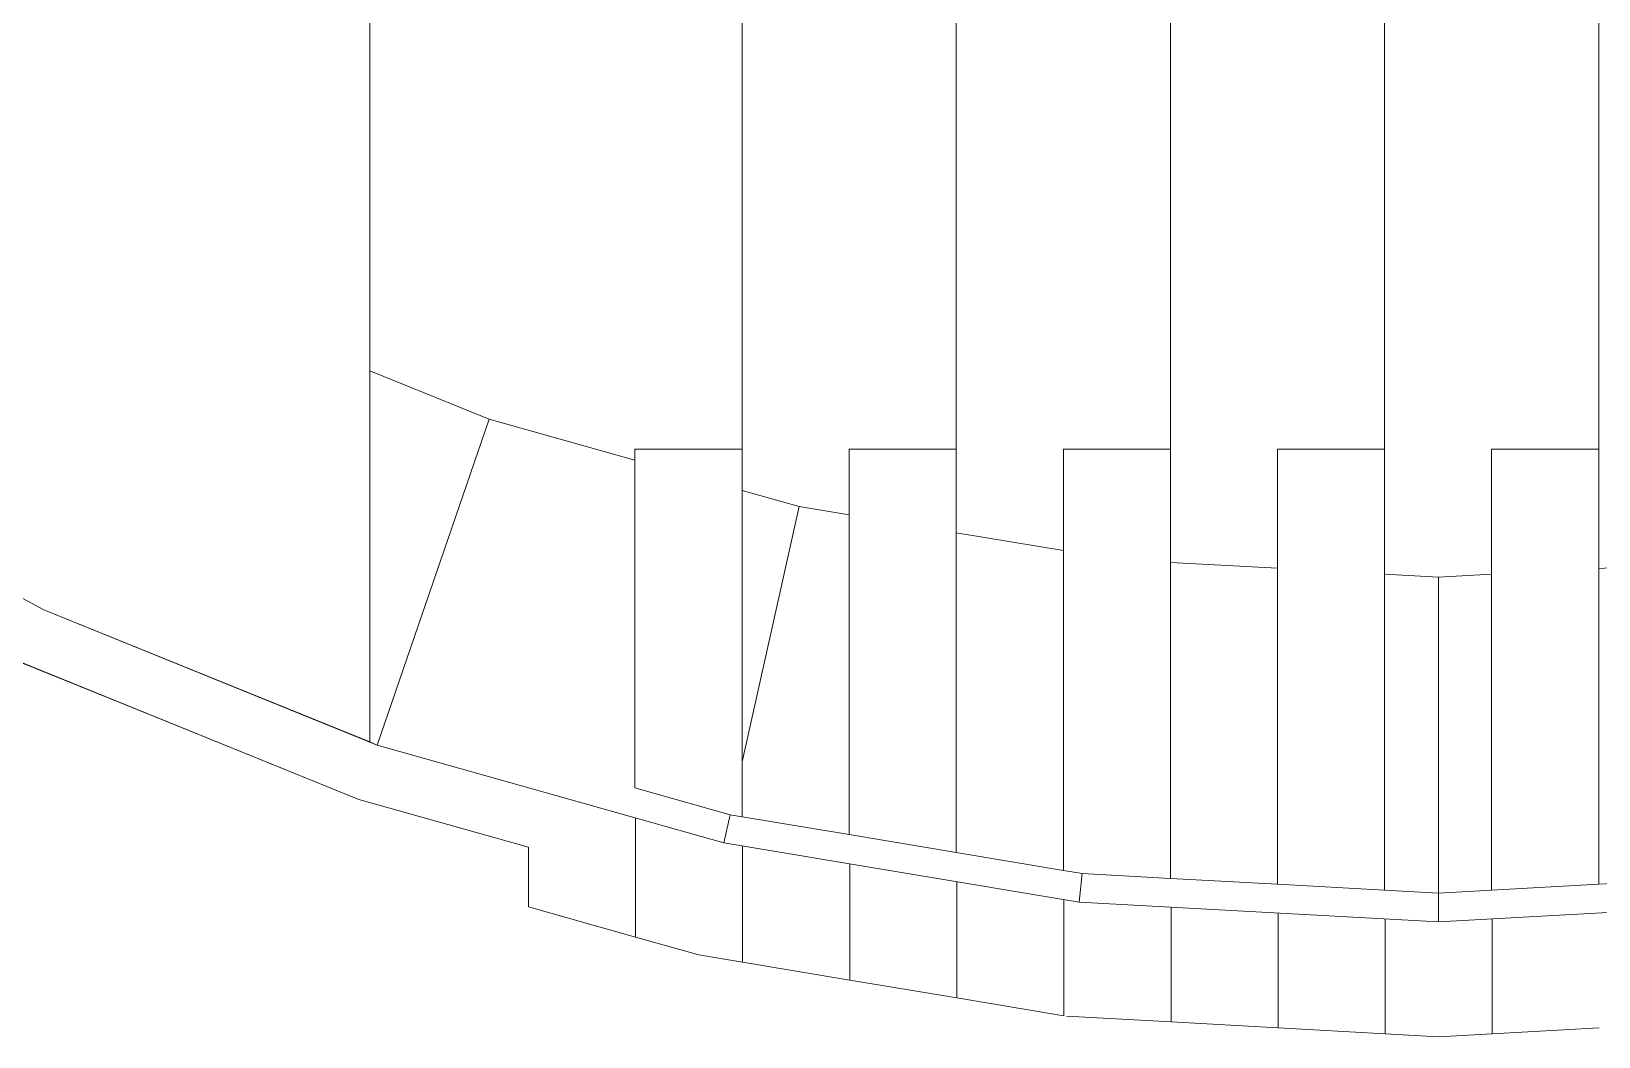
# Model space of a CAD drawing. Header units: inches. Extents: x -827 to 154, y -802 to 207.
# Drawn here: x -111.735 to -110.027, y -168.513 to -167.417 of the extents above; entities that cross this region are included whole.
import ezdxf

# ---------------------------------------------------------------- set-up
doc = ezdxf.new("R2010")
doc.units = ezdxf.units.IN
doc.header["$MEASUREMENT"] = 0
doc.layers.add('Layer0', color=7, linetype='Continuous', lineweight=9)
doc.layers.add('Shop_Sabre_RC-8_CNC_Router_skp', color=8, linetype='Continuous', lineweight=9)

# ---------------------------------------------------------------- blocks, each defined once
blk = doc.blocks.new('Shop_Sabre_RC-8_CNC_Router_skp_105-402844-Level 1')
at = {"layer": 'Layer0'}
for p, q in [((3.7406, 0.4087), (3.5927, 0.3487)), ((3.5927, 0.3487), (3.3707, 0.2587)), ((3.5927, 0.3487), (3.3821, 0.2633)), ((3.3707, 0.2587), (3.1858, 0.2065)), ((3.3707, 0.2587), (3.3821, 0.2633)), ((3.0692, 0.2385), (3.0692, 0.1086)), ((2.9525, 0.2079), (2.9525, 0.0812)), ((2.9525, 0.2079), (2.9525, 0.0812)), ((3.1858, 0.2065), (3.1858, 0.1415)), ((2.8358, 0.1884), (2.8358, 0.0617)), ((2.8358, 0.0617), (2.8358, 0.1884)), ((2.7192, 0.169), (2.7192, 0.0423)), ((2.7192, 0.169), (2.7192, 0.0423)), ((2.4858, 0.1413), (2.4858, 0.0161)), ((2.4858, 0.0161), (2.4858, 0.1413)), ((2.6025, 0.0228), (2.6025, 0.1495)), ((2.6025, 0.1495), (2.6025, 0.0228)), ((3.1858, 0.1415), (3.0692, 0.1086)), ((2.1358, 0.0032), (2.1358, 0.1284)), ((2.1358, 0.0032), (2.1358, 0.1284)), ((2.2525, 0.1284), (2.2525, 0.0032)), ((2.2525, 0.0032), (2.2525, 0.1284)), ((2.3692, 0.0096), (2.3692, 0.1348)), ((2.3692, 0.1348), (2.3692, 0.0096)), ((3.0002, 0.0891), (3.0692, 0.1086)), ((3.0692, 0.1086), (3.0002, 0.0891)), ((2.9525, 0.0812), (3.0002, 0.0891)), ((3.0002, 0.0891), (2.9525, 0.0812)), ((2.9525, 0.0812), (3.0002, 0.0891)), ((2.9525, 0.0812), (2.8358, 0.0617)), ((2.8358, 0.0617), (2.9525, 0.0812)), ((2.8358, 0.0617), (2.7192, 0.0423)), ((2.8358, 0.0617), (2.7192, 0.0423)), ((2.8358, 0.0617), (2.7192, 0.0423)), ((2.8358, 0.0617), (2.7192, 0.0423)), ((2.7192, 0.0423), (2.8358, 0.0617)), ((2.7192, 0.0423), (2.6025, 0.0228)), ((2.6025, 0.0228), (2.7192, 0.0423)), ((2.5996, 0.0223), (2.4858, 0.0161)), ((2.4858, 0.0161), (2.5996, 0.0223)), ((2.0192, 0.0096), (2.1358, 0.0032)), ((2.1358, 0.0032), (2.0192, 0.0096)), ((2.1358, 0.0032), (2.1942, 0)), ((2.1942, 0), (2.1358, 0.0032)), ((2.1942, 0), (2.2525, 0.0032)), ((2.1942, 0), (2.2525, 0.0032)), ((2.2525, 0.0032), (2.3692, 0.0096)), ((2.3692, 0.0096), (2.2525, 0.0032)), ((2.3692, 0.0096), (2.4858, 0.0161)), ((2.4858, 0.0161), (2.3692, 0.0096))]:
    blk.add_line(p, q, dxfattribs=at)
blk = doc.blocks.new('Shop_Sabre_RC-8_CNC_Router_skp_102-402841-Level 1')
at = {"layer": 'Layer0'}
for p, q in [((3.3125, 4.5119), (3.3125, 4.6418)), ((3.3125, 4.6418), (3.4292, 4.6089)), ((2.0458, 4.6036), (2.4375, 4.6252)), ((2.0458, 4.6036), (2.4375, 4.6252)), ((2.4375, 4.6252), (2.0458, 4.6036)), ((2.4375, 4.6252), (2.8292, 4.6036)), ((2.4375, 4.6252), (2.8292, 4.6036)), ((2.4375, 4.6252), (2.4375, 4.5939)), ((2.4375, 4.6252), (2.8292, 4.6036)), ((2.4375, 4.6252), (2.4375, 4.5939)), ((2.4375, 4.5939), (2.3798, 4.5907)), ((2.4375, 4.5939), (2.3798, 4.5907)), ((2.3798, 4.5907), (2.4375, 4.5939)), ((2.4375, 4.5939), (2.4964, 4.5906)), ((2.4375, 4.5939), (2.4375, 4.2496)), ((2.4964, 4.5906), (2.4375, 4.5939)), ((2.4375, 4.5939), (2.4375, 4.2496)), ((2.4375, 4.5939), (2.4964, 4.5906)), ((2.8292, 4.6036), (2.8258, 4.5725)), ((2.8292, 4.6036), (2.8258, 4.5725)), ((2.8292, 4.6036), (3.2162, 4.5391)), ((2.8292, 4.6036), (3.2162, 4.5391)), ((2.8292, 4.6036), (3.2162, 4.5391)), ((3.4292, 4.5439), (3.4292, 4.6089)), ((2.2631, 4.5843), (2.1464, 4.5779)), ((2.1464, 4.5779), (2.2631, 4.5843)), ((2.3798, 4.5907), (2.2631, 4.5843)), ((2.2631, 4.5843), (2.3798, 4.5907)), ((2.2631, 4.24), (2.2631, 4.5843)), ((2.3798, 4.2464), (2.3798, 4.5907)), ((2.3798, 4.2464), (2.3798, 4.5907)), ((2.4964, 4.5906), (2.6131, 4.5842)), ((2.4964, 4.5906), (2.6131, 4.5842)), ((2.4964, 4.2464), (2.4964, 4.5906)), ((2.4964, 4.2464), (2.4964, 4.5906)), ((2.6131, 4.5842), (2.6131, 4.2399)), ((2.6131, 4.5842), (2.7298, 4.5778)), ((2.6131, 4.2399), (2.6131, 4.5842)), ((2.6131, 4.5842), (2.7298, 4.5778)), ((2.6131, 4.5842), (2.7298, 4.5778)), ((2.7298, 4.5778), (2.8258, 4.5725)), ((2.7298, 4.2335), (2.7298, 4.5778)), ((2.7298, 4.2335), (2.7298, 4.5778)), ((2.7298, 4.5778), (2.8258, 4.5725)), ((2.8258, 4.5725), (2.8464, 4.5691)), ((2.8464, 4.5691), (2.8258, 4.5725)), ((2.8464, 4.5691), (2.9631, 4.5496)), ((2.9631, 4.5496), (2.8464, 4.5691)), ((2.8464, 4.2206), (2.8464, 4.5691)), ((2.9631, 4.5496), (2.8464, 4.5691)), ((2.8464, 4.2206), (2.8464, 4.5691)), ((2.9631, 4.5496), (3.0798, 4.5302)), ((2.9631, 4.2011), (2.9631, 4.5496)), ((2.9631, 4.5496), (2.9631, 4.2011)), ((3.0798, 4.5302), (2.9631, 4.5496)), ((3.4292, 4.5439), (3.6141, 4.4917)), ((3.0798, 4.5302), (3.1964, 4.5107)), ((3.0798, 4.1817), (3.0798, 4.5302)), ((3.0798, 4.5302), (3.0798, 4.1817)), ((3.0798, 4.5302), (3.1964, 4.5107)), ((3.1964, 4.5107), (3.0798, 4.5302)), ((3.2162, 4.5391), (3.2094, 4.5086)), ((3.2162, 4.5391), (3.2094, 4.5086)), ((3.2162, 4.5391), (3.5938, 4.4325)), ((3.2162, 4.5391), (3.5938, 4.4325)), ((3.2162, 4.5391), (3.5938, 4.4325)), ((3.2094, 4.5086), (3.1964, 4.5107)), ((3.1964, 4.5107), (3.2094, 4.5086)), ((3.1964, 4.5107), (3.1964, 4.4508)), ((3.1964, 4.5107), (3.1964, 4.4508)), ((3.2094, 4.5086), (3.3131, 4.4793)), ((3.3131, 4.4793), (3.2094, 4.5086)), ((3.6141, 4.4917), (3.984, 4.3416)), ((3.3131, 4.1221), (3.3131, 4.4793)), ((3.3131, 4.4793), (3.3131, 4.1221)), ((3.1342, 4.1726), (3.1964, 4.4508)), ((3.1964, 4.4508), (3.1342, 4.1726)), ((3.1964, 4.4508), (3.1964, 4.155)), ((3.1964, 4.155), (3.1964, 4.4508)), ((3.5938, 4.4325), (3.472, 4.0772)), ((3.5938, 4.4325), (3.472, 4.0772)), ((3.5938, 4.4325), (3.602, 4.4292)), ((3.5938, 4.4325), (3.602, 4.4292)), ((3.5938, 4.4325), (3.602, 4.4292)), ((3.5938, 4.4325), (3.9573, 4.285)), ((3.9573, 4.285), (3.602, 4.4292)), ((3.9573, 4.285), (3.602, 4.4292)), ((3.602, 4.4292), (3.602, 4.2268)), ((3.602, 4.0245), (3.602, 4.4292)), ((3.602, 4.2268), (3.602, 4.4292)), ((4.3025, 4.0985), (3.9573, 4.285)), ((3.9573, 4.285), (4.3025, 4.0985)), ((2.2631, 4.24), (2.1464, 4.2336)), ((2.2631, 4.1101), (2.2631, 4.24)), ((2.2631, 4.24), (2.2631, 0.5104)), ((2.2631, 4.24), (2.2631, 4.1101)), ((2.4375, 4.2496), (2.3798, 4.2464)), ((2.3798, 4.2464), (2.4375, 4.2496)), ((2.3798, 4.1101), (2.3798, 4.2464)), ((2.3798, 4.2464), (2.3798, 4.1101)), ((2.4375, 4.2496), (2.4964, 4.2464)), ((2.4964, 4.2464), (2.4375, 4.2496)), ((2.4964, 4.1101), (2.4964, 4.2464)), ((2.4964, 4.2464), (2.4964, 0.504)), ((2.4964, 4.1101), (2.4964, 4.2464)), ((2.7298, 4.2335), (2.6131, 4.2399)), ((2.6131, 4.1101), (2.6131, 4.2399)), ((2.7298, 4.2335), (2.6131, 4.2399)), ((2.6131, 4.2399), (2.6131, 4.1101)), ((2.7298, 4.1101), (2.7298, 4.2335)), ((2.7298, 4.2335), (2.7298, 0.5169)), ((2.7298, 4.2335), (2.7298, 4.1101)), ((2.9631, 4.2011), (2.8464, 4.2206)), ((2.8464, 4.1101), (2.8464, 4.2206)), ((2.8464, 4.2206), (2.9631, 4.2011)), ((2.8464, 4.2206), (2.8464, 4.1101)), ((3.602, 4.0245), (3.602, 4.2268)), ((3.602, 4.0245), (3.602, 4.2268)), ((2.9631, 4.1101), (2.9631, 4.2011)), ((2.9631, 4.2011), (2.9631, 0.5493)), ((2.9631, 4.2011), (2.9631, 4.1101)), ((3.1342, 4.1726), (3.0798, 4.1817)), ((3.0798, 4.1101), (3.0798, 4.1817)), ((3.0798, 4.1817), (3.0798, 4.1101)), ((3.1342, 4.1726), (3.0798, 4.1817)), ((3.1342, 4.1726), (3.1964, 4.155)), ((3.1342, 4.1726), (3.1964, 4.155)), ((3.1964, 4.1101), (3.1964, 4.155)), ((3.1964, 4.155), (3.1964, 0.5954)), ((3.1964, 4.155), (3.1964, 4.1101)), ((3.3131, 4.1221), (3.3131, 4.1101)), ((3.472, 4.0772), (3.3131, 4.1221)), ((3.3131, 4.1101), (3.3131, 4.1221)), ((3.3131, 4.1221), (3.472, 4.0772)), ((2.3798, 4.1101), (2.2631, 4.1101)), ((2.2631, 0.6403), (2.2631, 4.1101)), ((2.2631, 4.1101), (2.2631, 0.5104)), ((2.2631, 4.1101), (2.3798, 4.1101)), ((2.6131, 4.1101), (2.4964, 4.1101)), ((2.4964, 0.6403), (2.4964, 4.1101)), ((2.4964, 4.1101), (2.4964, 0.504)), ((2.4964, 4.1101), (2.6131, 4.1101)), ((2.8464, 4.1101), (2.7298, 4.1101)), ((2.7298, 0.6403), (2.7298, 4.1101)), ((2.7298, 4.1101), (2.7298, 0.5169)), ((2.7298, 4.1101), (2.8464, 4.1101)), ((3.0798, 4.1101), (2.9631, 4.1101)), ((2.9631, 0.6403), (2.9631, 4.1101)), ((2.9631, 4.1101), (2.9631, 0.5493)), ((2.9631, 4.1101), (3.0798, 4.1101)), ((3.3131, 4.1101), (3.1964, 4.1101)), ((3.1964, 0.6403), (3.1964, 4.1101)), ((3.1964, 4.1101), (3.1964, 0.5954)), ((3.1964, 4.1101), (3.3131, 4.1101)), ((3.602, 4.0245), (3.472, 4.0772)), ((3.472, 4.0772), (3.602, 4.0245)), ((3.602, 4.0245), (3.602, 0.7259)), ((3.602, 0.7259), (3.602, 4.0245))]:
    blk.add_line(p, q, dxfattribs=at)
at = {"extrusion": (0, 0, -1), "zscale": -1, "rotation": 180}
blk.add_blockref('Shop_Sabre_RC-8_CNC_Router_skp_105-402844-Level 1', (-0.2433, 4.7504), dxfattribs=at)
blk = doc.blocks.new('Shop_Sabre_RC-8_CNC_Router_skp_99-402838-Level 1')
blk.add_blockref('Shop_Sabre_RC-8_CNC_Router_skp_102-402841-Level 1', (0, 0))
blk = doc.blocks.new('Shop_Sabre_RC-8_CNC_Router_skp_97-402836-Level 1')
blk.add_blockref('Shop_Sabre_RC-8_CNC_Router_skp_99-402838-Level 1', (0, 0))
blk = doc.blocks.new('Shop_Sabre_RC-8_CNC_Router_skp_79-402818-Level 1')
blk.add_blockref('Shop_Sabre_RC-8_CNC_Router_skp_97-402836-Level 1', (1.5174, 6.2407))
blk = doc.blocks.new('Shop_Sabre_RC-8_CNC_Router_skp_1-402740-Level 1')
blk.add_blockref('Shop_Sabre_RC-8_CNC_Router_skp_79-402818-Level 1', (41.851, 24.8576))
blk = doc.blocks.new('Shop_Sabre_RC-8_CNC_Router_skp-402726-Level 1')
blk.add_blockref('Shop_Sabre_RC-8_CNC_Router_skp_1-402740-Level 1', (0, 0))

msp = doc.modelspace()

# ---------------------------------------------------------------- block references
at = {"layer": 'Shop_Sabre_RC-8_CNC_Router_skp', "color": 7, "rotation": 180}
msp.add_blockref('Shop_Sabre_RC-8_CNC_Router_skp-402726-Level 1', (-64.395614, -132.663924), dxfattribs=at)

doc.saveas('drawing.dxf')
